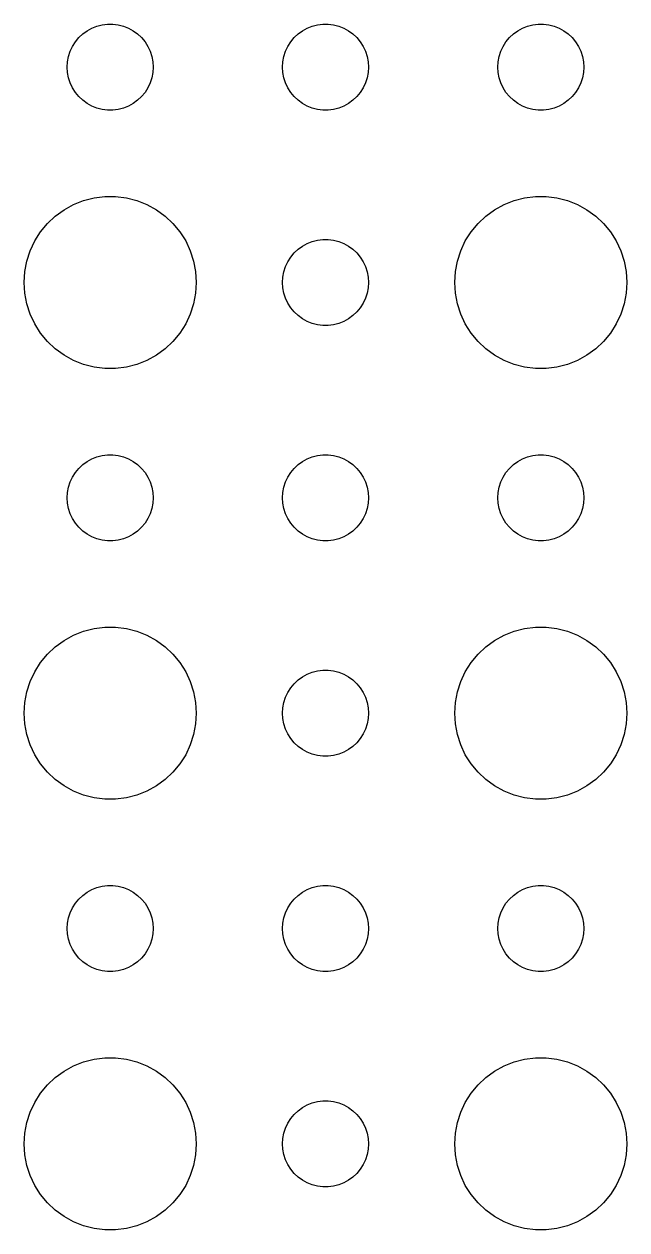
# Model space of a CAD drawing. Header units: metres. Extents: x -157 to 157, y -157 to 157.
# Drawn here: x 27 to 48, y 72.01 to 114 of the extents above; entities that cross this region are included whole.
import ezdxf

# ---------------------------------------------------------------- set-up
doc = ezdxf.new("R2010")
doc.units = ezdxf.units.M

msp = doc.modelspace()

# ---------------------------------------------------------------- linework, layer by layer
for p, q in [((29.1963, 113.766), (29.3613, 113.857)), ((29.3613, 113.857), (29.5365, 113.927)), ((29.5365, 113.927), (29.7189, 113.973)), ((29.7189, 113.973), (29.9058, 113.997)), ((29.9058, 113.997), (30.0942, 113.997)), ((30.0942, 113.997), (30.2811, 113.973)), ((30.2811, 113.973), (30.4635, 113.927)), ((30.4635, 113.927), (30.6387, 113.857)), ((30.6387, 113.857), (30.8037, 113.766)), ((36.6963, 113.766), (36.8613, 113.857)), ((36.8613, 113.857), (37.0365, 113.927)), ((37.0365, 113.927), (37.2189, 113.973)), ((37.2189, 113.973), (37.4058, 113.997)), ((37.4058, 113.997), (37.5942, 113.997)), ((37.5942, 113.997), (37.7811, 113.973)), ((37.7811, 113.973), (37.9635, 113.927)), ((37.9635, 113.927), (38.1387, 113.857)), ((38.1387, 113.857), (38.3037, 113.766)), ((44.1963, 113.766), (44.3613, 113.857)), ((44.3613, 113.857), (44.5365, 113.927)), ((44.5365, 113.927), (44.7189, 113.973)), ((44.7189, 113.973), (44.9058, 113.997)), ((44.9058, 113.997), (45.0942, 113.997)), ((45.0942, 113.997), (45.2811, 113.973)), ((45.2811, 113.973), (45.4635, 113.927)), ((45.4635, 113.927), (45.6387, 113.857)), ((45.6387, 113.857), (45.8037, 113.766)), ((28.6855, 113.223), (28.7865, 113.382)), ((28.7865, 113.382), (28.9065, 113.527)), ((28.9065, 113.527), (29.0439, 113.656)), ((29.0439, 113.656), (29.1963, 113.766)), ((30.8037, 113.766), (30.9561, 113.656)), ((30.9561, 113.656), (31.0934, 113.527)), ((31.0934, 113.527), (31.2135, 113.382)), ((31.2135, 113.382), (31.3145, 113.223)), ((36.1855, 113.223), (36.2865, 113.382)), ((36.2865, 113.382), (36.4065, 113.527)), ((36.4065, 113.527), (36.5439, 113.656)), ((36.5439, 113.656), (36.6963, 113.766)), ((38.3037, 113.766), (38.4561, 113.656)), ((38.4561, 113.656), (38.5934, 113.527)), ((38.5934, 113.527), (38.7135, 113.382)), ((38.7135, 113.382), (38.8145, 113.223)), ((43.6855, 113.223), (43.7865, 113.382)), ((43.7865, 113.382), (43.9065, 113.527)), ((43.9065, 113.527), (44.0439, 113.656)), ((44.0439, 113.656), (44.1963, 113.766)), ((45.8037, 113.766), (45.9561, 113.656)), ((45.9561, 113.656), (46.0934, 113.527)), ((46.0934, 113.527), (46.2135, 113.382)), ((46.2135, 113.382), (46.3145, 113.223)), ((28.5471, 112.873), (28.6053, 113.052)), ((28.6053, 113.052), (28.6855, 113.223)), ((31.3145, 113.223), (31.3947, 113.052)), ((31.3947, 113.052), (31.4529, 112.873)), ((36.0471, 112.873), (36.1053, 113.052)), ((36.1053, 113.052), (36.1855, 113.223)), ((38.8145, 113.223), (38.8947, 113.052)), ((38.8947, 113.052), (38.9529, 112.873)), ((43.5471, 112.873), (43.6053, 113.052)), ((43.6053, 113.052), (43.6855, 113.223)), ((46.3145, 113.223), (46.3947, 113.052)), ((46.3947, 113.052), (46.4529, 112.873)), ((28.5, 112.5), (28.5118, 112.688)), ((28.5118, 112.688), (28.5471, 112.873)), ((31.4529, 112.873), (31.4882, 112.688)), ((31.4882, 112.688), (31.5, 112.5)), ((36, 112.5), (36.0118, 112.688)), ((36.0118, 112.688), (36.0471, 112.873)), ((38.9529, 112.873), (38.9882, 112.688)), ((38.9882, 112.688), (39, 112.5)), ((43.5, 112.5), (43.5118, 112.688)), ((43.5118, 112.688), (43.5471, 112.873)), ((46.4529, 112.873), (46.4882, 112.688)), ((46.4882, 112.688), (46.5, 112.5)), ((28.5118, 112.312), (28.5, 112.5)), ((28.5471, 112.127), (28.5118, 112.312)), ((28.6053, 111.948), (28.5471, 112.127)), ((31.4529, 112.127), (31.3947, 111.948)), ((31.4882, 112.312), (31.4529, 112.127)), ((31.5, 112.5), (31.4882, 112.312)), ((36.0118, 112.312), (36, 112.5)), ((36.0471, 112.127), (36.0118, 112.312)), ((36.1053, 111.948), (36.0471, 112.127)), ((38.9529, 112.127), (38.8947, 111.948)), ((38.9882, 112.312), (38.9529, 112.127)), ((39, 112.5), (38.9882, 112.312)), ((43.5118, 112.312), (43.5, 112.5)), ((43.5471, 112.127), (43.5118, 112.312)), ((43.6053, 111.948), (43.5471, 112.127)), ((46.4529, 112.127), (46.3947, 111.948)), ((46.4882, 112.312), (46.4529, 112.127)), ((46.5, 112.5), (46.4882, 112.312)), ((28.6855, 111.777), (28.6053, 111.948)), ((28.7865, 111.618), (28.6855, 111.777)), ((31.3145, 111.777), (31.2135, 111.618)), ((31.3947, 111.948), (31.3145, 111.777)), ((36.1855, 111.777), (36.1053, 111.948)), ((36.2865, 111.618), (36.1855, 111.777)), ((38.8145, 111.777), (38.7135, 111.618)), ((38.8947, 111.948), (38.8145, 111.777)), ((43.6855, 111.777), (43.6053, 111.948)), ((43.7865, 111.618), (43.6855, 111.777)), ((46.3145, 111.777), (46.2135, 111.618)), ((46.3947, 111.948), (46.3145, 111.777)), ((28.9065, 111.473), (28.7865, 111.618)), ((29.0439, 111.344), (28.9065, 111.473)), ((29.1963, 111.234), (29.0439, 111.344)), ((30.9561, 111.344), (30.8037, 111.234)), ((31.0934, 111.473), (30.9561, 111.344)), ((31.2135, 111.618), (31.0934, 111.473)), ((36.4065, 111.473), (36.2865, 111.618)), ((36.5439, 111.344), (36.4065, 111.473)), ((36.6963, 111.234), (36.5439, 111.344)), ((38.4561, 111.344), (38.3037, 111.234)), ((38.5934, 111.473), (38.4561, 111.344)), ((38.7135, 111.618), (38.5934, 111.473)), ((43.9065, 111.473), (43.7865, 111.618)), ((44.0439, 111.344), (43.9065, 111.473)), ((44.1963, 111.234), (44.0439, 111.344)), ((45.9561, 111.344), (45.8037, 111.234)), ((46.0934, 111.473), (45.9561, 111.344)), ((46.2135, 111.618), (46.0934, 111.473)), ((29.3613, 111.143), (29.1963, 111.234)), ((29.5365, 111.073), (29.3613, 111.143)), ((29.7189, 111.027), (29.5365, 111.073)), ((29.9058, 111.003), (29.7189, 111.027)), ((30.0942, 111.003), (29.9058, 111.003)), ((30.2811, 111.027), (30.0942, 111.003)), ((30.4635, 111.073), (30.2811, 111.027)), ((30.6387, 111.143), (30.4635, 111.073)), ((30.8037, 111.234), (30.6387, 111.143)), ((36.8613, 111.143), (36.6963, 111.234)), ((37.0365, 111.073), (36.8613, 111.143)), ((37.2189, 111.027), (37.0365, 111.073)), ((37.4058, 111.003), (37.2189, 111.027)), ((37.5942, 111.003), (37.4058, 111.003)), ((37.7811, 111.027), (37.5942, 111.003)), ((37.9635, 111.073), (37.7811, 111.027)), ((38.1387, 111.143), (37.9635, 111.073)), ((38.3037, 111.234), (38.1387, 111.143)), ((44.3613, 111.143), (44.1963, 111.234)), ((44.5365, 111.073), (44.3613, 111.143)), ((44.7189, 111.027), (44.5365, 111.073)), ((44.9058, 111.003), (44.7189, 111.027)), ((45.0942, 111.003), (44.9058, 111.003)), ((45.2811, 111.027), (45.0942, 111.003)), ((45.4635, 111.073), (45.2811, 111.027)), ((45.6387, 111.143), (45.4635, 111.073)), ((45.8037, 111.234), (45.6387, 111.143)), ((29.0729, 107.853), (29.4379, 107.947)), ((29.4379, 107.947), (29.8116, 107.994)), ((29.8116, 107.994), (30.1884, 107.994)), ((30.1884, 107.994), (30.5621, 107.947)), ((30.5621, 107.947), (30.927, 107.853)), ((44.0729, 107.853), (44.4379, 107.947)), ((44.4379, 107.947), (44.8116, 107.994)), ((44.8116, 107.994), (45.1884, 107.994)), ((45.1884, 107.994), (45.5621, 107.947)), ((45.5621, 107.947), (45.927, 107.853)), ((28.0877, 107.312), (28.3925, 107.533)), ((28.3925, 107.533), (28.7227, 107.714)), ((28.7227, 107.714), (29.0729, 107.853)), ((30.927, 107.853), (31.2773, 107.714)), ((31.2773, 107.714), (31.6075, 107.533)), ((31.6075, 107.533), (31.9123, 107.312)), ((43.0877, 107.312), (43.3925, 107.533)), ((43.3925, 107.533), (43.7227, 107.714)), ((43.7227, 107.714), (44.0729, 107.853)), ((45.927, 107.853), (46.2773, 107.714)), ((46.2773, 107.714), (46.6075, 107.533)), ((46.6075, 107.533), (46.9123, 107.312)), ((27.8131, 107.054), (28.0877, 107.312)), ((31.9123, 107.312), (32.1869, 107.054)), ((42.8131, 107.054), (43.0877, 107.312)), ((46.9123, 107.312), (47.1869, 107.054)), ((27.3711, 106.445), (27.5729, 106.763)), ((27.5729, 106.763), (27.8131, 107.054)), ((32.1869, 107.054), (32.427, 106.763)), ((32.427, 106.763), (32.6289, 106.445)), ((42.3711, 106.445), (42.5729, 106.763)), ((42.5729, 106.763), (42.8131, 107.054)), ((47.1869, 107.054), (47.427, 106.763)), ((47.427, 106.763), (47.6289, 106.445)), ((27.2107, 106.104), (27.3711, 106.445)), ((32.6289, 106.445), (32.7893, 106.104)), ((36.5439, 106.156), (36.6963, 106.266)), ((36.6963, 106.266), (36.8613, 106.357)), ((36.8613, 106.357), (37.0365, 106.427)), ((37.0365, 106.427), (37.2189, 106.473)), ((37.2189, 106.473), (37.4058, 106.497)), ((37.4058, 106.497), (37.5942, 106.497)), ((37.5942, 106.497), (37.7811, 106.473)), ((37.7811, 106.473), (37.9635, 106.427)), ((37.9635, 106.427), (38.1387, 106.357)), ((38.1387, 106.357), (38.3037, 106.266)), ((38.3037, 106.266), (38.4561, 106.156)), ((42.2107, 106.104), (42.3711, 106.445)), ((47.6289, 106.445), (47.7893, 106.104)), ((27.0942, 105.746), (27.2107, 106.104)), ((32.7893, 106.104), (32.9057, 105.746)), ((36.1855, 105.723), (36.2865, 105.882)), ((36.2865, 105.882), (36.4065, 106.027)), ((36.4065, 106.027), (36.5439, 106.156)), ((38.4561, 106.156), (38.5934, 106.027)), ((38.5934, 106.027), (38.7135, 105.882)), ((38.7135, 105.882), (38.8145, 105.723)), ((42.0942, 105.746), (42.2107, 106.104)), ((47.7893, 106.104), (47.9057, 105.746)), ((27.0237, 105.376), (27.0942, 105.746)), ((32.9057, 105.746), (32.9763, 105.376)), ((36.0471, 105.373), (36.1053, 105.552)), ((36.1053, 105.552), (36.1855, 105.723)), ((38.8145, 105.723), (38.8947, 105.552)), ((38.8947, 105.552), (38.9529, 105.373)), ((42.0237, 105.376), (42.0942, 105.746)), ((47.9057, 105.746), (47.9763, 105.376)), ((27, 105), (27.0237, 105.376)), ((27.0237, 104.624), (27, 105)), ((32.9763, 105.376), (33, 105)), ((33, 105), (32.9763, 104.624)), ((36, 105), (36.0118, 105.188)), ((36.0118, 104.812), (36, 105)), ((36.0118, 105.188), (36.0471, 105.373)), ((38.9529, 105.373), (38.9882, 105.188)), ((38.9882, 105.188), (39, 105)), ((39, 105), (38.9882, 104.812)), ((42, 105), (42.0237, 105.376)), ((42.0237, 104.624), (42, 105)), ((47.9763, 105.376), (48, 105)), ((48, 105), (47.9763, 104.624)), ((27.0942, 104.254), (27.0237, 104.624)), ((32.9763, 104.624), (32.9057, 104.254)), ((36.0471, 104.627), (36.0118, 104.812)), ((36.1053, 104.448), (36.0471, 104.627)), ((38.9529, 104.627), (38.8947, 104.448)), ((38.9882, 104.812), (38.9529, 104.627)), ((42.0942, 104.254), (42.0237, 104.624)), ((47.9763, 104.624), (47.9057, 104.254)), ((27.2107, 103.896), (27.0942, 104.254)), ((32.9057, 104.254), (32.7893, 103.896)), ((36.1855, 104.277), (36.1053, 104.448)), ((36.2865, 104.118), (36.1855, 104.277)), ((38.8145, 104.277), (38.7135, 104.118)), ((38.8947, 104.448), (38.8145, 104.277)), ((42.2107, 103.896), (42.0942, 104.254)), ((47.9057, 104.254), (47.7893, 103.896)), ((27.3711, 103.555), (27.2107, 103.896)), ((32.7893, 103.896), (32.6289, 103.555)), ((36.4065, 103.973), (36.2865, 104.118)), ((36.5439, 103.844), (36.4065, 103.973)), ((36.6963, 103.734), (36.5439, 103.844)), ((36.8613, 103.643), (36.6963, 103.734)), ((38.3037, 103.734), (38.1387, 103.643)), ((38.4561, 103.844), (38.3037, 103.734)), ((38.5934, 103.973), (38.4561, 103.844)), ((38.7135, 104.118), (38.5934, 103.973)), ((42.3711, 103.555), (42.2107, 103.896)), ((47.7893, 103.896), (47.6289, 103.555)), ((27.5729, 103.237), (27.3711, 103.555)), ((32.6289, 103.555), (32.427, 103.237)), ((37.0365, 103.573), (36.8613, 103.643)), ((37.2189, 103.527), (37.0365, 103.573)), ((37.4058, 103.503), (37.2189, 103.527)), ((37.5942, 103.503), (37.4058, 103.503)), ((37.7811, 103.527), (37.5942, 103.503)), ((37.9635, 103.573), (37.7811, 103.527)), ((38.1387, 103.643), (37.9635, 103.573)), ((42.5729, 103.237), (42.3711, 103.555)), ((47.6289, 103.555), (47.427, 103.237)), ((27.8131, 102.946), (27.5729, 103.237)), ((28.0877, 102.688), (27.8131, 102.946)), ((32.1869, 102.946), (31.9123, 102.688)), ((32.427, 103.237), (32.1869, 102.946)), ((42.8131, 102.946), (42.5729, 103.237)), ((43.0877, 102.688), (42.8131, 102.946)), ((47.1869, 102.946), (46.9123, 102.688)), ((47.427, 103.237), (47.1869, 102.946)), ((28.3925, 102.467), (28.0877, 102.688)), ((28.7227, 102.286), (28.3925, 102.467)), ((31.6075, 102.467), (31.2773, 102.286)), ((31.9123, 102.688), (31.6075, 102.467)), ((43.3925, 102.467), (43.0877, 102.688)), ((43.7227, 102.286), (43.3925, 102.467)), ((46.6075, 102.467), (46.2773, 102.286)), ((46.9123, 102.688), (46.6075, 102.467)), ((29.0729, 102.147), (28.7227, 102.286)), ((29.4379, 102.053), (29.0729, 102.147)), ((29.8116, 102.006), (29.4379, 102.053)), ((30.5621, 102.053), (30.1884, 102.006)), ((30.927, 102.147), (30.5621, 102.053)), ((31.2773, 102.286), (30.927, 102.147)), ((44.0729, 102.147), (43.7227, 102.286)), ((44.4379, 102.053), (44.0729, 102.147)), ((44.8116, 102.006), (44.4379, 102.053)), ((45.5621, 102.053), (45.1884, 102.006)), ((45.927, 102.147), (45.5621, 102.053)), ((46.2773, 102.286), (45.927, 102.147)), ((30.1884, 102.006), (29.8116, 102.006)), ((45.1884, 102.006), (44.8116, 102.006)), ((29.0439, 98.6558), (29.1963, 98.7665)), ((29.1963, 98.7665), (29.3613, 98.8572)), ((29.3613, 98.8572), (29.5365, 98.9266)), ((29.5365, 98.9266), (29.7189, 98.9734)), ((29.7189, 98.9734), (29.9058, 98.997)), ((29.9058, 98.997), (30.0942, 98.997)), ((30.0942, 98.997), (30.2811, 98.9734)), ((30.2811, 98.9734), (30.4635, 98.9266)), ((30.4635, 98.9266), (30.6387, 98.8572)), ((30.6387, 98.8572), (30.8037, 98.7665)), ((30.8037, 98.7665), (30.9561, 98.6558)), ((36.5439, 98.6558), (36.6963, 98.7665)), ((36.6963, 98.7665), (36.8613, 98.8572)), ((36.8613, 98.8572), (37.0365, 98.9266)), ((37.0365, 98.9266), (37.2189, 98.9734)), ((37.2189, 98.9734), (37.4058, 98.997)), ((37.4058, 98.997), (37.5942, 98.997)), ((37.5942, 98.997), (37.7811, 98.9734)), ((37.7811, 98.9734), (37.9635, 98.9266)), ((37.9635, 98.9266), (38.1387, 98.8572)), ((38.1387, 98.8572), (38.3037, 98.7665)), ((38.3037, 98.7665), (38.4561, 98.6558)), ((44.0439, 98.6558), (44.1963, 98.7665)), ((44.1963, 98.7665), (44.3613, 98.8572)), ((44.3613, 98.8572), (44.5365, 98.9266)), ((44.5365, 98.9266), (44.7189, 98.9734)), ((44.7189, 98.9734), (44.9058, 98.997)), ((44.9058, 98.997), (45.0942, 98.997)), ((45.0942, 98.997), (45.2811, 98.9734)), ((45.2811, 98.9734), (45.4635, 98.9266)), ((45.4635, 98.9266), (45.6387, 98.8572)), ((45.6387, 98.8572), (45.8037, 98.7665)), ((45.8037, 98.7665), (45.9561, 98.6558)), ((28.6855, 98.2226), (28.7865, 98.3817)), ((28.7865, 98.3817), (28.9065, 98.5268)), ((28.9065, 98.5268), (29.0439, 98.6558)), ((30.9561, 98.6558), (31.0934, 98.5268)), ((31.0934, 98.5268), (31.2135, 98.3817)), ((31.2135, 98.3817), (31.3145, 98.2226)), ((36.1855, 98.2226), (36.2865, 98.3817)), ((36.2865, 98.3817), (36.4065, 98.5268)), ((36.4065, 98.5268), (36.5439, 98.6558)), ((38.4561, 98.6558), (38.5934, 98.5268)), ((38.5934, 98.5268), (38.7135, 98.3817)), ((38.7135, 98.3817), (38.8145, 98.2226)), ((43.6855, 98.2226), (43.7865, 98.3817)), ((43.7865, 98.3817), (43.9065, 98.5268)), ((43.9065, 98.5268), (44.0439, 98.6558)), ((45.9561, 98.6558), (46.0934, 98.5268)), ((46.0934, 98.5268), (46.2135, 98.3817)), ((46.2135, 98.3817), (46.3145, 98.2226)), ((28.5118, 97.688), (28.5471, 97.873)), ((28.5471, 97.873), (28.6053, 98.0522)), ((28.6053, 98.0522), (28.6855, 98.2226)), ((31.3145, 98.2226), (31.3947, 98.0522)), ((31.3947, 98.0522), (31.4529, 97.873)), ((31.4529, 97.873), (31.4882, 97.688)), ((36.0118, 97.688), (36.0471, 97.873)), ((36.0471, 97.873), (36.1053, 98.0522)), ((36.1053, 98.0522), (36.1855, 98.2226)), ((38.8145, 98.2226), (38.8947, 98.0522)), ((38.8947, 98.0522), (38.9529, 97.873)), ((38.9529, 97.873), (38.9882, 97.688)), ((43.5118, 97.688), (43.5471, 97.873)), ((43.5471, 97.873), (43.6053, 98.0522)), ((43.6053, 98.0522), (43.6855, 98.2226)), ((46.3145, 98.2226), (46.3947, 98.0522)), ((46.3947, 98.0522), (46.4529, 97.873)), ((46.4529, 97.873), (46.4882, 97.688)), ((28.5, 97.5), (28.5118, 97.688)), ((28.5118, 97.312), (28.5, 97.5)), ((31.4882, 97.688), (31.5, 97.5)), ((31.5, 97.5), (31.4882, 97.312)), ((36, 97.5), (36.0118, 97.688)), ((36.0118, 97.312), (36, 97.5)), ((38.9882, 97.688), (39, 97.5)), ((39, 97.5), (38.9882, 97.312)), ((43.5, 97.5), (43.5118, 97.688)), ((43.5118, 97.312), (43.5, 97.5)), ((46.4882, 97.688), (46.5, 97.5)), ((46.5, 97.5), (46.4882, 97.312)), ((28.5471, 97.127), (28.5118, 97.312)), ((28.6053, 96.9478), (28.5471, 97.127)), ((31.4529, 97.127), (31.3947, 96.9478)), ((31.4882, 97.312), (31.4529, 97.127)), ((36.0471, 97.127), (36.0118, 97.312)), ((36.1053, 96.9478), (36.0471, 97.127)), ((38.9529, 97.127), (38.8947, 96.9478)), ((38.9882, 97.312), (38.9529, 97.127)), ((43.5471, 97.127), (43.5118, 97.312)), ((43.6053, 96.9478), (43.5471, 97.127)), ((46.4529, 97.127), (46.3947, 96.9478)), ((46.4882, 97.312), (46.4529, 97.127)), ((28.6855, 96.7774), (28.6053, 96.9478)), ((28.7865, 96.6183), (28.6855, 96.7774)), ((28.9065, 96.4732), (28.7865, 96.6183)), ((31.2135, 96.6183), (31.0934, 96.4732)), ((31.3145, 96.7774), (31.2135, 96.6183)), ((31.3947, 96.9478), (31.3145, 96.7774)), ((36.1855, 96.7774), (36.1053, 96.9478)), ((36.2865, 96.6183), (36.1855, 96.7774)), ((36.4065, 96.4732), (36.2865, 96.6183)), ((38.7135, 96.6183), (38.5934, 96.4732)), ((38.8145, 96.7774), (38.7135, 96.6183)), ((38.8947, 96.9478), (38.8145, 96.7774)), ((43.6855, 96.7774), (43.6053, 96.9478)), ((43.7865, 96.6183), (43.6855, 96.7774)), ((43.9065, 96.4732), (43.7865, 96.6183)), ((46.2135, 96.6183), (46.0934, 96.4732)), ((46.3145, 96.7774), (46.2135, 96.6183)), ((46.3947, 96.9478), (46.3145, 96.7774)), ((29.0439, 96.3442), (28.9065, 96.4732)), ((29.1963, 96.2335), (29.0439, 96.3442)), ((29.3613, 96.1428), (29.1963, 96.2335)), ((30.8037, 96.2335), (30.6387, 96.1428)), ((30.9561, 96.3442), (30.8037, 96.2335)), ((31.0934, 96.4732), (30.9561, 96.3442)), ((36.5439, 96.3442), (36.4065, 96.4732)), ((36.6963, 96.2335), (36.5439, 96.3442)), ((36.8613, 96.1428), (36.6963, 96.2335)), ((38.3037, 96.2335), (38.1387, 96.1428)), ((38.4561, 96.3442), (38.3037, 96.2335)), ((38.5934, 96.4732), (38.4561, 96.3442)), ((44.0439, 96.3442), (43.9065, 96.4732)), ((44.1963, 96.2335), (44.0439, 96.3442)), ((44.3613, 96.1428), (44.1963, 96.2335)), ((45.8037, 96.2335), (45.6387, 96.1428)), ((45.9561, 96.3442), (45.8037, 96.2335)), ((46.0934, 96.4732), (45.9561, 96.3442)), ((29.5365, 96.0734), (29.3613, 96.1428)), ((29.7189, 96.0266), (29.5365, 96.0734)), ((29.9058, 96.003), (29.7189, 96.0266)), ((30.0942, 96.003), (29.9058, 96.003)), ((30.2811, 96.0266), (30.0942, 96.003)), ((30.4635, 96.0734), (30.2811, 96.0266)), ((30.6387, 96.1428), (30.4635, 96.0734)), ((37.0365, 96.0734), (36.8613, 96.1428)), ((37.2189, 96.0266), (37.0365, 96.0734)), ((37.4058, 96.003), (37.2189, 96.0266)), ((37.5942, 96.003), (37.4058, 96.003)), ((37.7811, 96.0266), (37.5942, 96.003)), ((37.9635, 96.0734), (37.7811, 96.0266)), ((38.1387, 96.1428), (37.9635, 96.0734)), ((44.5365, 96.0734), (44.3613, 96.1428)), ((44.7189, 96.0266), (44.5365, 96.0734)), ((44.9058, 96.003), (44.7189, 96.0266)), ((45.0942, 96.003), (44.9058, 96.003)), ((45.2811, 96.0266), (45.0942, 96.003)), ((45.4635, 96.0734), (45.2811, 96.0266)), ((45.6387, 96.1428), (45.4635, 96.0734)), ((28.7227, 92.7145), (29.0729, 92.8532)), ((29.0729, 92.8532), (29.4379, 92.9469)), ((29.4379, 92.9469), (29.8116, 92.9941)), ((29.8116, 92.9941), (30.1884, 92.9941)), ((30.1884, 92.9941), (30.5621, 92.9469)), ((30.5621, 92.9469), (30.927, 92.8532)), ((30.927, 92.8532), (31.2773, 92.7145)), ((43.7227, 92.7145), (44.0729, 92.8532)), ((44.0729, 92.8532), (44.4379, 92.9469)), ((44.4379, 92.9469), (44.8116, 92.9941)), ((44.8116, 92.9941), (45.1884, 92.9941)), ((45.1884, 92.9941), (45.5621, 92.9469)), ((45.5621, 92.9469), (45.927, 92.8532)), ((45.927, 92.8532), (46.2773, 92.7145)), ((28.0877, 92.3115), (28.3925, 92.533)), ((28.3925, 92.533), (28.7227, 92.7145)), ((31.2773, 92.7145), (31.6075, 92.533)), ((31.6075, 92.533), (31.9123, 92.3115)), ((43.0877, 92.3115), (43.3925, 92.533)), ((43.3925, 92.533), (43.7227, 92.7145)), ((46.2773, 92.7145), (46.6075, 92.533)), ((46.6075, 92.533), (46.9123, 92.3115)), ((27.5729, 91.7634), (27.8131, 92.0536)), ((27.8131, 92.0536), (28.0877, 92.3115)), ((31.9123, 92.3115), (32.1869, 92.0536)), ((32.1869, 92.0536), (32.427, 91.7634)), ((42.5729, 91.7634), (42.8131, 92.0536)), ((42.8131, 92.0536), (43.0877, 92.3115)), ((46.9123, 92.3115), (47.1869, 92.0536)), ((47.1869, 92.0536), (47.427, 91.7634)), ((27.3711, 91.4453), (27.5729, 91.7634)), ((32.427, 91.7634), (32.6289, 91.4453)), ((42.3711, 91.4453), (42.5729, 91.7634)), ((47.427, 91.7634), (47.6289, 91.4453)), ((27.2107, 91.1044), (27.3711, 91.4453)), ((32.6289, 91.4453), (32.7893, 91.1044)), ((36.4065, 91.0268), (36.5439, 91.1558)), ((36.5439, 91.1558), (36.6963, 91.2665)), ((36.6963, 91.2665), (36.8613, 91.3572)), ((36.8613, 91.3572), (37.0365, 91.4266)), ((37.0365, 91.4266), (37.2189, 91.4734)), ((37.2189, 91.4734), (37.4058, 91.497)), ((37.4058, 91.497), (37.5942, 91.497)), ((37.5942, 91.497), (37.7811, 91.4734)), ((37.7811, 91.4734), (37.9635, 91.4266)), ((37.9635, 91.4266), (38.1387, 91.3572)), ((38.1387, 91.3572), (38.3037, 91.2665)), ((38.3037, 91.2665), (38.4561, 91.1558)), ((38.4561, 91.1558), (38.5934, 91.0268)), ((42.2107, 91.1044), (42.3711, 91.4453)), ((47.6289, 91.4453), (47.7893, 91.1044)), ((27.0237, 90.376), (27.0942, 90.7461)), ((27.0942, 90.7461), (27.2107, 91.1044)), ((32.7893, 91.1044), (32.9057, 90.7461)), ((32.9057, 90.7461), (32.9763, 90.376)), ((36.1053, 90.5522), (36.1855, 90.7226)), ((36.1855, 90.7226), (36.2865, 90.8817)), ((36.2865, 90.8817), (36.4065, 91.0268)), ((38.5934, 91.0268), (38.7135, 90.8817)), ((38.7135, 90.8817), (38.8145, 90.7226)), ((38.8145, 90.7226), (38.8947, 90.5522)), ((42.0237, 90.376), (42.0942, 90.7461)), ((42.0942, 90.7461), (42.2107, 91.1044)), ((47.7893, 91.1044), (47.9057, 90.7461)), ((47.9057, 90.7461), (47.9763, 90.376)), ((27, 90), (27.0237, 90.376)), ((32.9763, 90.376), (33, 90)), ((36.0118, 90.188), (36.0471, 90.373)), ((36.0471, 90.373), (36.1053, 90.5522)), ((38.8947, 90.5522), (38.9529, 90.373)), ((38.9529, 90.373), (38.9882, 90.188)), ((42, 90), (42.0237, 90.376)), ((47.9763, 90.376), (48, 90)), ((27.0237, 89.624), (27, 90)), ((33, 90), (32.9763, 89.624)), ((36, 90), (36.0118, 90.188)), ((36.0118, 89.812), (36, 90)), ((38.9882, 90.188), (39, 90)), ((39, 90), (38.9882, 89.812)), ((42.0237, 89.624), (42, 90)), ((48, 90), (47.9763, 89.624)), ((27.0942, 89.2539), (27.0237, 89.624)), ((32.9763, 89.624), (32.9057, 89.2539)), ((36.0471, 89.627), (36.0118, 89.812)), ((36.1053, 89.4478), (36.0471, 89.627)), ((36.1855, 89.2774), (36.1053, 89.4478)), ((38.8947, 89.4478), (38.8145, 89.2774)), ((38.9529, 89.627), (38.8947, 89.4478)), ((38.9882, 89.812), (38.9529, 89.627)), ((42.0942, 89.2539), (42.0237, 89.624)), ((47.9763, 89.624), (47.9057, 89.2539)), ((27.2107, 88.8956), (27.0942, 89.2539)), ((32.9057, 89.2539), (32.7893, 88.8956)), ((36.2865, 89.1183), (36.1855, 89.2774)), ((36.4065, 88.9732), (36.2865, 89.1183)), ((38.7135, 89.1183), (38.5934, 88.9732)), ((38.8145, 89.2774), (38.7135, 89.1183)), ((42.2107, 88.8956), (42.0942, 89.2539)), ((47.9057, 89.2539), (47.7893, 88.8956)), ((27.3711, 88.5547), (27.2107, 88.8956)), ((32.7893, 88.8956), (32.6289, 88.5547)), ((36.5439, 88.8442), (36.4065, 88.9732)), ((36.6963, 88.7335), (36.5439, 88.8442)), ((36.8613, 88.6428), (36.6963, 88.7335)), ((37.0365, 88.5734), (36.8613, 88.6428)), ((38.1387, 88.6428), (37.9635, 88.5734)), ((38.3037, 88.7335), (38.1387, 88.6428)), ((38.4561, 88.8442), (38.3037, 88.7335)), ((38.5934, 88.9732), (38.4561, 88.8442)), ((42.3711, 88.5547), (42.2107, 88.8956)), ((47.7893, 88.8956), (47.6289, 88.5547)), ((27.5729, 88.2366), (27.3711, 88.5547)), ((27.8131, 87.9464), (27.5729, 88.2366)), ((32.427, 88.2366), (32.1869, 87.9464)), ((32.6289, 88.5547), (32.427, 88.2366)), ((37.2189, 88.5266), (37.0365, 88.5734)), ((37.4058, 88.503), (37.2189, 88.5266)), ((37.5942, 88.503), (37.4058, 88.503)), ((37.7811, 88.5266), (37.5942, 88.503)), ((37.9635, 88.5734), (37.7811, 88.5266)), ((42.5729, 88.2366), (42.3711, 88.5547)), ((42.8131, 87.9464), (42.5729, 88.2366)), ((47.427, 88.2366), (47.1869, 87.9464)), ((47.6289, 88.5547), (47.427, 88.2366)), ((28.0877, 87.6885), (27.8131, 87.9464)), ((32.1869, 87.9464), (31.9123, 87.6885)), ((43.0877, 87.6885), (42.8131, 87.9464)), ((47.1869, 87.9464), (46.9123, 87.6885)), ((28.3925, 87.467), (28.0877, 87.6885)), ((28.7227, 87.2855), (28.3925, 87.467)), ((31.6075, 87.467), (31.2773, 87.2855)), ((31.9123, 87.6885), (31.6075, 87.467)), ((43.3925, 87.467), (43.0877, 87.6885)), ((43.7227, 87.2855), (43.3925, 87.467)), ((46.6075, 87.467), (46.2773, 87.2855)), ((46.9123, 87.6885), (46.6075, 87.467)), ((29.0729, 87.1468), (28.7227, 87.2855)), ((29.4379, 87.0531), (29.0729, 87.1468)), ((29.8116, 87.0059), (29.4379, 87.0531)), ((30.1884, 87.0059), (29.8116, 87.0059)), ((30.5621, 87.0531), (30.1884, 87.0059)), ((30.927, 87.1468), (30.5621, 87.0531)), ((31.2773, 87.2855), (30.927, 87.1468)), ((44.0729, 87.1468), (43.7227, 87.2855)), ((44.4379, 87.0531), (44.0729, 87.1468)), ((44.8116, 87.0059), (44.4379, 87.0531)), ((45.1884, 87.0059), (44.8116, 87.0059)), ((45.5621, 87.0531), (45.1884, 87.0059)), ((45.927, 87.1468), (45.5621, 87.0531)), ((46.2773, 87.2855), (45.927, 87.1468)), ((29.7189, 83.9734), (29.9058, 83.997)), ((29.9058, 83.997), (30.0942, 83.997)), ((30.0942, 83.997), (30.2811, 83.9734)), ((37.2189, 83.9734), (37.4058, 83.997)), ((37.4058, 83.997), (37.5942, 83.997)), ((37.5942, 83.997), (37.7811, 83.9734)), ((44.7189, 83.9734), (44.9058, 83.997)), ((44.9058, 83.997), (45.0942, 83.997)), ((45.0942, 83.997), (45.2811, 83.9734)), ((28.9065, 83.5268), (29.0439, 83.6558)), ((29.0439, 83.6558), (29.1963, 83.7665)), ((29.1963, 83.7665), (29.3613, 83.8572)), ((29.3613, 83.8572), (29.5365, 83.9266)), ((29.5365, 83.9266), (29.7189, 83.9734)), ((30.2811, 83.9734), (30.4635, 83.9266)), ((30.4635, 83.9266), (30.6387, 83.8572)), ((30.6387, 83.8572), (30.8037, 83.7665)), ((30.8037, 83.7665), (30.9561, 83.6558)), ((30.9561, 83.6558), (31.0934, 83.5268)), ((36.4065, 83.5268), (36.5439, 83.6558)), ((36.5439, 83.6558), (36.6963, 83.7665)), ((36.6963, 83.7665), (36.8613, 83.8572)), ((36.8613, 83.8572), (37.0365, 83.9266)), ((37.0365, 83.9266), (37.2189, 83.9734)), ((37.7811, 83.9734), (37.9635, 83.9266)), ((37.9635, 83.9266), (38.1387, 83.8572)), ((38.1387, 83.8572), (38.3037, 83.7665)), ((38.3037, 83.7665), (38.4561, 83.6558)), ((38.4561, 83.6558), (38.5934, 83.5268)), ((43.9065, 83.5268), (44.0439, 83.6558)), ((44.0439, 83.6558), (44.1963, 83.7665)), ((44.1963, 83.7665), (44.3613, 83.8572)), ((44.3613, 83.8572), (44.5365, 83.9266)), ((44.5365, 83.9266), (44.7189, 83.9734)), ((45.2811, 83.9734), (45.4635, 83.9266)), ((45.4635, 83.9266), (45.6387, 83.8572)), ((45.6387, 83.8572), (45.8037, 83.7665)), ((45.8037, 83.7665), (45.9561, 83.6558)), ((45.9561, 83.6558), (46.0934, 83.5268)), ((28.6053, 83.0522), (28.6855, 83.2226)), ((28.6855, 83.2226), (28.7865, 83.3817)), ((28.7865, 83.3817), (28.9065, 83.5268)), ((31.0934, 83.5268), (31.2135, 83.3817)), ((31.2135, 83.3817), (31.3145, 83.2226)), ((31.3145, 83.2226), (31.3947, 83.0522)), ((36.1053, 83.0522), (36.1855, 83.2226)), ((36.1855, 83.2226), (36.2865, 83.3817)), ((36.2865, 83.3817), (36.4065, 83.5268)), ((38.5934, 83.5268), (38.7135, 83.3817)), ((38.7135, 83.3817), (38.8145, 83.2226)), ((38.8145, 83.2226), (38.8947, 83.0522)), ((43.6053, 83.0522), (43.6855, 83.2226)), ((43.6855, 83.2226), (43.7865, 83.3817)), ((43.7865, 83.3817), (43.9065, 83.5268)), ((46.0934, 83.5268), (46.2135, 83.3817)), ((46.2135, 83.3817), (46.3145, 83.2226)), ((46.3145, 83.2226), (46.3947, 83.0522)), ((28.5118, 82.688), (28.5471, 82.873)), ((28.5471, 82.873), (28.6053, 83.0522)), ((31.3947, 83.0522), (31.4529, 82.873)), ((31.4529, 82.873), (31.4882, 82.688)), ((36.0118, 82.688), (36.0471, 82.873)), ((36.0471, 82.873), (36.1053, 83.0522)), ((38.8947, 83.0522), (38.9529, 82.873)), ((38.9529, 82.873), (38.9882, 82.688)), ((43.5118, 82.688), (43.5471, 82.873)), ((43.5471, 82.873), (43.6053, 83.0522)), ((46.3947, 83.0522), (46.4529, 82.873)), ((46.4529, 82.873), (46.4882, 82.688)), ((28.5, 82.5), (28.5118, 82.688)), ((28.5118, 82.312), (28.5, 82.5)), ((28.5471, 82.127), (28.5118, 82.312)), ((31.4882, 82.312), (31.4529, 82.127)), ((31.4882, 82.688), (31.5, 82.5)), ((31.5, 82.5), (31.4882, 82.312)), ((36, 82.5), (36.0118, 82.688)), ((36.0118, 82.312), (36, 82.5)), ((36.0471, 82.127), (36.0118, 82.312)), ((38.9882, 82.312), (38.9529, 82.127)), ((38.9882, 82.688), (39, 82.5)), ((39, 82.5), (38.9882, 82.312)), ((43.5, 82.5), (43.5118, 82.688)), ((43.5118, 82.312), (43.5, 82.5)), ((43.5471, 82.127), (43.5118, 82.312)), ((46.4882, 82.312), (46.4529, 82.127)), ((46.4882, 82.688), (46.5, 82.5)), ((46.5, 82.5), (46.4882, 82.312)), ((28.6053, 81.9478), (28.5471, 82.127)), ((28.6855, 81.7774), (28.6053, 81.9478)), ((31.3947, 81.9478), (31.3145, 81.7774)), ((31.4529, 82.127), (31.3947, 81.9478)), ((36.1053, 81.9478), (36.0471, 82.127)), ((36.1855, 81.7774), (36.1053, 81.9478)), ((38.8947, 81.9478), (38.8145, 81.7774)), ((38.9529, 82.127), (38.8947, 81.9478)), ((43.6053, 81.9478), (43.5471, 82.127)), ((43.6855, 81.7774), (43.6053, 81.9478)), ((46.3947, 81.9478), (46.3145, 81.7774)), ((46.4529, 82.127), (46.3947, 81.9478)), ((28.7865, 81.6183), (28.6855, 81.7774)), ((28.9065, 81.4732), (28.7865, 81.6183)), ((29.0439, 81.3442), (28.9065, 81.4732)), ((31.0934, 81.4732), (30.9561, 81.3442)), ((31.2135, 81.6183), (31.0934, 81.4732)), ((31.3145, 81.7774), (31.2135, 81.6183)), ((36.2865, 81.6183), (36.1855, 81.7774)), ((36.4065, 81.4732), (36.2865, 81.6183)), ((36.5439, 81.3442), (36.4065, 81.4732)), ((38.5934, 81.4732), (38.4561, 81.3442)), ((38.7135, 81.6183), (38.5934, 81.4732)), ((38.8145, 81.7774), (38.7135, 81.6183)), ((43.7865, 81.6183), (43.6855, 81.7774)), ((43.9065, 81.4732), (43.7865, 81.6183)), ((44.0439, 81.3442), (43.9065, 81.4732)), ((46.0934, 81.4732), (45.9561, 81.3442)), ((46.2135, 81.6183), (46.0934, 81.4732)), ((46.3145, 81.7774), (46.2135, 81.6183)), ((29.1963, 81.2335), (29.0439, 81.3442)), ((29.3613, 81.1428), (29.1963, 81.2335)), ((29.5365, 81.0734), (29.3613, 81.1428)), ((29.7189, 81.0266), (29.5365, 81.0734)), ((30.4635, 81.0734), (30.2811, 81.0266)), ((30.6387, 81.1428), (30.4635, 81.0734)), ((30.8037, 81.2335), (30.6387, 81.1428)), ((30.9561, 81.3442), (30.8037, 81.2335)), ((36.6963, 81.2335), (36.5439, 81.3442)), ((36.8613, 81.1428), (36.6963, 81.2335)), ((37.0365, 81.0734), (36.8613, 81.1428)), ((37.2189, 81.0266), (37.0365, 81.0734)), ((37.9635, 81.0734), (37.7811, 81.0266)), ((38.1387, 81.1428), (37.9635, 81.0734)), ((38.3037, 81.2335), (38.1387, 81.1428)), ((38.4561, 81.3442), (38.3037, 81.2335)), ((44.1963, 81.2335), (44.0439, 81.3442)), ((44.3613, 81.1428), (44.1963, 81.2335)), ((44.5365, 81.0734), (44.3613, 81.1428)), ((44.7189, 81.0266), (44.5365, 81.0734)), ((45.4635, 81.0734), (45.2811, 81.0266)), ((45.6387, 81.1428), (45.4635, 81.0734)), ((45.8037, 81.2335), (45.6387, 81.1428)), ((45.9561, 81.3442), (45.8037, 81.2335)), ((29.9058, 81.003), (29.7189, 81.0266)), ((30.0942, 81.003), (29.9058, 81.003)), ((30.2811, 81.0266), (30.0942, 81.003)), ((37.4058, 81.003), (37.2189, 81.0266)), ((37.5942, 81.003), (37.4058, 81.003)), ((37.7811, 81.0266), (37.5942, 81.003)), ((44.9058, 81.003), (44.7189, 81.0266)), ((45.0942, 81.003), (44.9058, 81.003)), ((45.2811, 81.0266), (45.0942, 81.003)), ((28.3925, 77.533), (28.7227, 77.7145)), ((28.7227, 77.7145), (29.0729, 77.8532)), ((29.0729, 77.8532), (29.4379, 77.9469)), ((29.4379, 77.9469), (29.8116, 77.9941)), ((29.8116, 77.9941), (30.1884, 77.9941)), ((30.1884, 77.9941), (30.5621, 77.9469)), ((30.5621, 77.9469), (30.927, 77.8532)), ((30.927, 77.8532), (31.2773, 77.7145)), ((31.2773, 77.7145), (31.6075, 77.533)), ((43.3925, 77.533), (43.7227, 77.7145)), ((43.7227, 77.7145), (44.0729, 77.8532)), ((44.0729, 77.8532), (44.4379, 77.9469)), ((44.4379, 77.9469), (44.8116, 77.9941)), ((44.8116, 77.9941), (45.1884, 77.9941)), ((45.1884, 77.9941), (45.5621, 77.9469)), ((45.5621, 77.9469), (45.927, 77.8532)), ((45.927, 77.8532), (46.2773, 77.7145)), ((46.2773, 77.7145), (46.6075, 77.533)), ((27.8131, 77.0536), (28.0877, 77.3115)), ((28.0877, 77.3115), (28.3925, 77.533)), ((31.6075, 77.533), (31.9123, 77.3115)), ((31.9123, 77.3115), (32.1869, 77.0536)), ((42.8131, 77.0536), (43.0877, 77.3115)), ((43.0877, 77.3115), (43.3925, 77.533)), ((46.6075, 77.533), (46.9123, 77.3115)), ((46.9123, 77.3115), (47.1869, 77.0536)), ((27.5729, 76.7634), (27.8131, 77.0536)), ((32.1869, 77.0536), (32.427, 76.7634)), ((42.5729, 76.7634), (42.8131, 77.0536)), ((47.1869, 77.0536), (47.427, 76.7634)), ((27.2107, 76.1044), (27.3711, 76.4453)), ((27.3711, 76.4453), (27.5729, 76.7634)), ((32.427, 76.7634), (32.6289, 76.4453)), ((32.6289, 76.4453), (32.7893, 76.1044)), ((36.8613, 76.3572), (37.0365, 76.4266)), ((37.0365, 76.4266), (37.2189, 76.4734)), ((37.2189, 76.4734), (37.4058, 76.497)), ((37.4058, 76.497), (37.5942, 76.497)), ((37.5942, 76.497), (37.7811, 76.4734)), ((37.7811, 76.4734), (37.9635, 76.4266)), ((37.9635, 76.4266), (38.1387, 76.3572)), ((42.2107, 76.1044), (42.3711, 76.4453)), ((42.3711, 76.4453), (42.5729, 76.7634)), ((47.427, 76.7634), (47.6289, 76.4453)), ((47.6289, 76.4453), (47.7893, 76.1044)), ((27.0942, 75.7461), (27.2107, 76.1044)), ((32.7893, 76.1044), (32.9057, 75.7461)), ((36.2865, 75.8817), (36.4065, 76.0268)), ((36.4065, 76.0268), (36.5439, 76.1558)), ((36.5439, 76.1558), (36.6963, 76.2665)), ((36.6963, 76.2665), (36.8613, 76.3572)), ((38.1387, 76.3572), (38.3037, 76.2665)), ((38.3037, 76.2665), (38.4561, 76.1558)), ((38.4561, 76.1558), (38.5934, 76.0268)), ((38.5934, 76.0268), (38.7135, 75.8817)), ((42.0942, 75.7461), (42.2107, 76.1044)), ((47.7893, 76.1044), (47.9057, 75.7461)), ((27.0237, 75.376), (27.0942, 75.7461)), ((32.9057, 75.7461), (32.9763, 75.376)), ((36.1053, 75.5522), (36.1855, 75.7226)), ((36.1855, 75.7226), (36.2865, 75.8817)), ((38.7135, 75.8817), (38.8145, 75.7226)), ((38.8145, 75.7226), (38.8947, 75.5522)), ((42.0237, 75.376), (42.0942, 75.7461)), ((47.9057, 75.7461), (47.9763, 75.376)), ((27, 75), (27.0237, 75.376)), ((32.9763, 75.376), (33, 75)), ((36, 75), (36.0118, 75.188)), ((36.0118, 75.188), (36.0471, 75.373)), ((36.0471, 75.373), (36.1053, 75.5522)), ((38.8947, 75.5522), (38.9529, 75.373)), ((38.9529, 75.373), (38.9882, 75.188)), ((38.9882, 75.188), (39, 75)), ((42, 75), (42.0237, 75.376)), ((47.9763, 75.376), (48, 75)), ((27.0237, 74.624), (27, 75)), ((33, 75), (32.9763, 74.624)), ((36.0118, 74.812), (36, 75)), ((36.0471, 74.627), (36.0118, 74.812)), ((38.9882, 74.812), (38.9529, 74.627)), ((39, 75), (38.9882, 74.812)), ((42.0237, 74.624), (42, 75)), ((48, 75), (47.9763, 74.624)), ((27.0942, 74.2539), (27.0237, 74.624)), ((32.9763, 74.624), (32.9057, 74.2539)), ((36.1053, 74.4478), (36.0471, 74.627)), ((36.1855, 74.2774), (36.1053, 74.4478)), ((38.8947, 74.4478), (38.8145, 74.2774)), ((38.9529, 74.627), (38.8947, 74.4478)), ((42.0942, 74.2539), (42.0237, 74.624)), ((47.9763, 74.624), (47.9057, 74.2539)), ((27.2107, 73.8956), (27.0942, 74.2539)), ((32.9057, 74.2539), (32.7893, 73.8956)), ((36.2865, 74.1183), (36.1855, 74.2774)), ((36.4065, 73.9732), (36.2865, 74.1183)), ((36.5439, 73.8442), (36.4065, 73.9732)), ((38.5934, 73.9732), (38.4561, 73.8442)), ((38.7135, 74.1183), (38.5934, 73.9732)), ((38.8145, 74.2774), (38.7135, 74.1183)), ((42.2107, 73.8956), (42.0942, 74.2539)), ((47.9057, 74.2539), (47.7893, 73.8956)), ((27.3711, 73.5547), (27.2107, 73.8956)), ((27.5729, 73.2366), (27.3711, 73.5547)), ((32.6289, 73.5547), (32.427, 73.2366)), ((32.7893, 73.8956), (32.6289, 73.5547)), ((36.6963, 73.7335), (36.5439, 73.8442)), ((36.8613, 73.6428), (36.6963, 73.7335)), ((37.0365, 73.5734), (36.8613, 73.6428)), ((37.2189, 73.5266), (37.0365, 73.5734)), ((37.4058, 73.503), (37.2189, 73.5266)), ((37.5942, 73.503), (37.4058, 73.503)), ((37.7811, 73.5266), (37.5942, 73.503)), ((37.9635, 73.5734), (37.7811, 73.5266)), ((38.1387, 73.6428), (37.9635, 73.5734)), ((38.3037, 73.7335), (38.1387, 73.6428)), ((38.4561, 73.8442), (38.3037, 73.7335)), ((42.3711, 73.5547), (42.2107, 73.8956)), ((42.5729, 73.2366), (42.3711, 73.5547)), ((47.6289, 73.5547), (47.427, 73.2366)), ((47.7893, 73.8956), (47.6289, 73.5547)), ((27.8131, 72.9464), (27.5729, 73.2366)), ((32.427, 73.2366), (32.1869, 72.9464)), ((42.8131, 72.9464), (42.5729, 73.2366)), ((47.427, 73.2366), (47.1869, 72.9464)), ((28.0877, 72.6885), (27.8131, 72.9464)), ((28.3925, 72.467), (28.0877, 72.6885)), ((31.9123, 72.6885), (31.6075, 72.467)), ((32.1869, 72.9464), (31.9123, 72.6885)), ((43.0877, 72.6885), (42.8131, 72.9464)), ((43.3925, 72.467), (43.0877, 72.6885)), ((46.9123, 72.6885), (46.6075, 72.467)), ((47.1869, 72.9464), (46.9123, 72.6885)), ((28.7227, 72.2855), (28.3925, 72.467)), ((29.0729, 72.1468), (28.7227, 72.2855)), ((31.2773, 72.2855), (30.927, 72.1468)), ((31.6075, 72.467), (31.2773, 72.2855)), ((43.7227, 72.2855), (43.3925, 72.467)), ((44.0729, 72.1468), (43.7227, 72.2855)), ((46.2773, 72.2855), (45.927, 72.1468)), ((46.6075, 72.467), (46.2773, 72.2855)), ((29.4379, 72.0531), (29.0729, 72.1468)), ((29.8116, 72.0059), (29.4379, 72.0531)), ((30.1884, 72.0059), (29.8116, 72.0059)), ((30.5621, 72.0531), (30.1884, 72.0059)), ((30.927, 72.1468), (30.5621, 72.0531)), ((44.4379, 72.0531), (44.0729, 72.1468)), ((44.8116, 72.0059), (44.4379, 72.0531)), ((45.1884, 72.0059), (44.8116, 72.0059)), ((45.5621, 72.0531), (45.1884, 72.0059)), ((45.927, 72.1468), (45.5621, 72.0531))]:
    msp.add_line(p, q)

doc.saveas('drawing.dxf')
